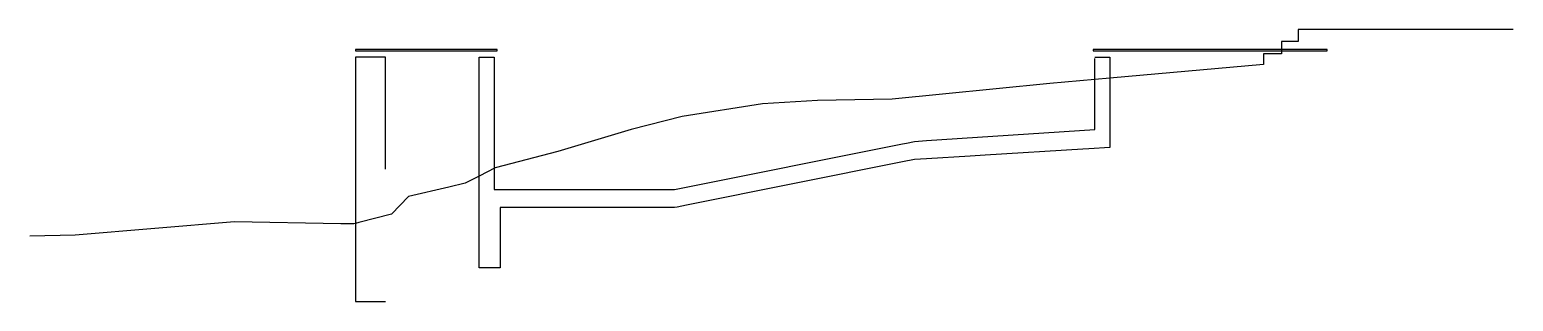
# Model space of a CAD drawing. Extents: x -14.1 to 10.6, y -3.9 to 0.6.
import ezdxf

# ---------------------------------------------------------------- set-up
doc = ezdxf.new("R2010")
doc.units = 0
doc.layers.add('TERRASSE_SPLINE_1', color=7, linetype='CONTINUOUS')

msp = doc.modelspace()

# ---------------------------------------------------------------- linework, layer by layer
at = {"layer": 'TERRASSE_SPLINE_1'}
for points in [[(10.5822, 0.6442, -1.9725), (7.409, 0.6442, -1.7459), (7.3891, 0.6442, -1.7445), (7.0077, 0.6442, -1.7172), (7.0077, 0.4442, -1.7172), (6.9929, 0.4442, -1.7162), (6.7314, 0.4442, -1.6975), (6.7314, 0.3113, -1.6975), (6.7314, 0.2913, -1.6975), (6.7314, 0.2442, -1.6975), (6.4348, 0.2442, -1.6763), (6.4348, 0.1756, -1.6763), (6.4348, 0.062, -1.6763), (3.8815, -0.1621, -1.494), (3.6322, -0.184, -1.4762), (2.8823, -0.2498, -1.4226), (1.1031, -0.4267, -1.2955), (0.2692, -0.5096, -1.236), (-0.9745, -0.5364, -1.1471), (-1.8893, -0.5877, -1.0818), (-3.2199, -0.8022, -0.9868), (-4.0666, -1.0157, -0.9263), (-5.2873, -1.3805, -0.8391), (-6.3262, -1.6563, -0.7649), (-6.5918, -1.7919, -0.746), (-6.8221, -1.9095, -0.7295), (-7.0943, -1.9725, -0.7101), (-7.7649, -2.1277, -0.6622), (-8.05, -2.424, -0.6418), (-8.5904, -2.565, -0.6032), (-8.6468, -2.5797, -0.5992), (-8.6752, -2.5871, -0.5972), (-8.8897, -2.5832, -0.5819), (-10.6529, -2.5511, -0.4559), (-13.3002, -2.7721, -0.2669), (-14.0567, -2.7906, -0.2128)], [(-8.6468, 0.2913, -0.5992), (-8.3712, 0.2913, -0.6189), (-7.515, 0.2913, -0.68), (-6.2907, 0.2913, -0.7675), (-6.2907, 0.3113, -0.7675), (-7.515, 0.3113, -0.68), (-8.3684, 0.3113, -0.6191), (-8.6468, 0.3113, -0.5992), (-8.6468, 0.2913, -0.5992)], [(3.6027, 0.3113, -1.474), (3.6027, 0.2913, -1.474), (6.7314, 0.2913, -1.6975), (7.4902, 0.2913, -1.7517), (7.4902, 0.3113, -1.7517), (6.7314, 0.3113, -1.6975), (6.7286, 0.3113, -1.6973), (3.6027, 0.3113, -1.474)], [(-8.1481, -1.6738, -0.6348), (-8.1481, -0.7044, -0.6348), (-8.1481, 0.1756, -0.6348), (-8.1481, 0.1856, -0.6348), (-8.3861, 0.1856, -0.6178), (-8.6468, 0.1856, -0.5992), (-8.6468, 0.0765, -0.5992), (-8.6468, -0.3558, -0.5992), (-8.6468, -1.6738, -0.5992), (-8.6468, -3.451, -0.5992), (-8.6468, -3.8738, -0.5992), (-8.1481, -3.8738, -0.6348)], [(3.6322, 0.1856, -1.4762), (3.8815, 0.1856, -1.494), (3.8815, 0.1616, -1.494), (3.8815, -1.0058, -1.494), (3.8815, -1.2444, -1.494), (3.8815, -1.3144, -1.494), (3.5331, -1.3359, -1.4691), (3.4327, -1.3421, -1.4619), (1.8125, -1.442, -1.3462), (1.5645, -1.4573, -1.3285), (0.8393, -1.5021, -1.2767), (0.6398, -1.5144, -1.2624), (0.4403, -1.5544, -1.2482), (-3.1505, -2.2744, -0.9917), (-3.3025, -2.3049, -0.9809), (-3.35, -2.3144, -0.9775), (-6.1429, -2.3144, -0.778), (-6.2427, -2.3144, -0.7709), (-6.2427, -3.2469, -0.7709), (-6.2427, -3.3144, -0.7709), (-6.5918, -3.3144, -0.746), (-6.5918, -3.2466, -0.746), (-6.5918, -2.6058, -0.746), (-6.5918, -2.3766, -0.746), (-6.5918, -2.3144, -0.746), (-6.5918, -2.0058, -0.746), (-6.5918, -1.7919, -0.746), (-6.5918, -1.6133, -0.746), (-6.5918, -1.2734, -0.746), (-6.5918, 0.0472, -0.746), (-6.5918, 0.1856, -0.746), (-6.3424, 0.1856, -0.7638), (-6.3424, 0.1616, -0.7638), (-6.3424, 0.1319, -0.7638), (-6.3424, -1.597, -0.7638), (-6.3424, -2.0058, -0.7638), (-6.3424, -2.0144, -0.7638), (-3.3643, -2.0144, -0.9765), (-3.35, -2.0144, -0.9775), (0.4403, -1.2544, -1.2482), (0.5034, -1.2418, -1.2527), (0.6398, -1.2144, -1.2624), (0.8393, -1.2011, -1.2767), (3.6322, -1.0144, -1.4762), (3.6322, -1.0058, -1.4762), (3.6322, -0.184, -1.4762), (3.6322, 0.1319, -1.4762), (3.6322, 0.1616, -1.4762)]]:
    msp.add_polyline3d(points, dxfattribs=at)

doc.saveas('drawing.dxf')
